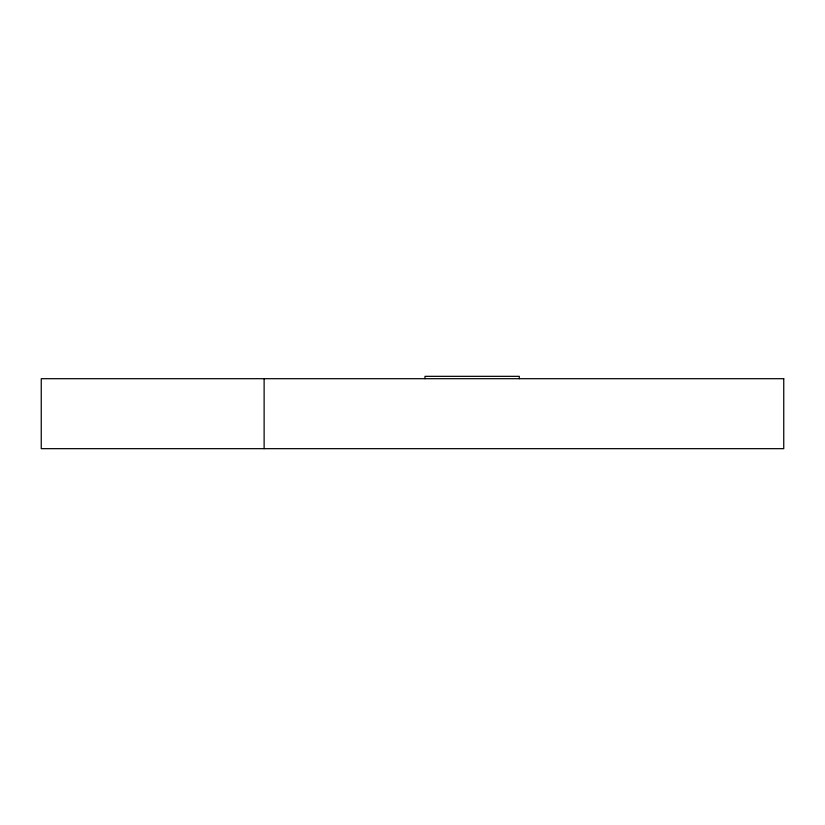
<?xml version="1.0" encoding="UTF-8"?>
<svg xmlns="http://www.w3.org/2000/svg" width="825" height="825" viewBox="0 0 825 825"><rect width="100%" height="100%" fill="white"/><g stroke="black" fill="none" stroke-linecap="round" stroke-linejoin="round"><path stroke-width="1.24" d="M519.286 378.696L519.286 376.334L424.988 376.334L424.988 378.696M264.124 378.696L264.124 448.666M783.75 378.696L41.25 378.696L41.25 448.666L783.75 448.666L783.75 378.696"/></g></svg>
